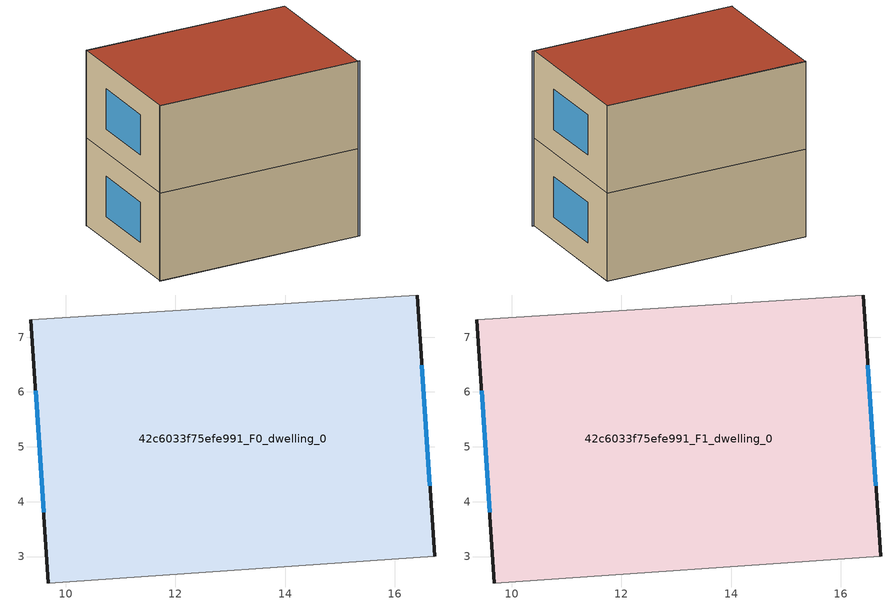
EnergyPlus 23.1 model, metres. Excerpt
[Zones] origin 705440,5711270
42c6033f75efe991_F0_dwelling_0
 floor ground (EU_floor_Construction): 16.41,7.77 16.72,3 9.69,2.52 9.37,7.32 z0
 wall outside (EU_wall_Construction): 9.37,7.32 9.69,2.52 / 16.72,3 16.41,7.77 z0:3
 wall adiabatic (EU_wall_Construction): 16.41,7.77 9.37,7.32 / 9.69,2.52 16.72,3 z0:3
 window (EU_Window_Construction): 9.45,6.02 9.6,3.81 / 16.64,4.29 16.49,6.48 z0.81:2.19
42c6033f75efe991_F1_dwelling_0
 floor to 42c6033f75efe991_F0_dwelling_0 (EU_floor_Construction): 16.41,7.77 16.72,3 9.69,2.52 9.37,7.32 z3
 wall outside (EU_wall_Construction): 9.37,7.32 9.69,2.52 / 16.72,3 16.41,7.77 z3:6
 wall adiabatic (EU_wall_Construction): 16.41,7.77 9.37,7.32 / 9.69,2.52 16.72,3 z3:6
 window (EU_Window_Construction): 9.45,6.02 9.6,3.81 / 16.64,4.29 16.49,6.48 z3.81:5.19
 roof outside (EU_roof_Construction): 16.72,3 16.41,7.77 9.37,7.32 9.69,2.52 z6
shading: 9.68,2.52 16.79,3.01 / 16.41,7.77 9.37,7.3 z0:6
[Building]
EU S2 Campaign: North Axis=0; Terrain=City; Solar Distribution=FullExterior
[Site:Location]
London: Latitude=51.5; Longitude=-0.5; Time Zone=0; Elevation=25
[SizingPeriod:WeatherFileDays]
AnnualSizingPeriod: Begin Month=1; Begin Day of Month=1; End Month=12; End Day of Month=31; Day of Week for Start Day=Monday; Use Weather File Daylight Saving Period=No; Use Weather File Rain and Snow Indicators=No
[MATERIAL]
EU_InternalMass_Material: Roughness=MediumRough; Thickness=0.1; Conductivity=1; Density=1800; Specific Heat=900; Thermal Absorptance=0.9; Solar Absorptance=0.7; Visible Absorptance=0.7
[MATERIAL:NOMASS] Roughness=MediumRough; Thermal Absorptance=0.9; Solar Absorptance=0.7; Visible Absorptance=0.7
Name | Thermal Resistance
EU_wall_NoMass | 0.555556
EU_roof_NoMass | 0.510204
EU_floor_NoMass | 1.68919
[WINDOWMATERIAL:SIMPLEGLAZINGSYSTEM]
EU_Window_SimpleGlazing: UFactor=3.96; Solar Heat Gain Coefficient=0.85; Visible Transmittance=0.85
[CONSTRUCTION]
EU_wall_Construction: EU_wall_NoMass
EU_roof_Construction: EU_roof_NoMass
EU_floor_Construction: EU_floor_NoMass
EU_Window_Construction: EU_Window_SimpleGlazing
EU_InternalMass_Construction: EU_InternalMass_Material
[ZONE] Type=1; Multiplier=1; Ceiling Height=autocalculate; Floor Area=autocalculate; Part of Total Floor Area=Yes
Name | Volume
42c6033f75efe991_F0_dwelling_0 | 101.432
42c6033f75efe991_F1_dwelling_0 | 101.434
[INTERNALMASS] Construction=EU_InternalMass_Construction; Surface Area=33.8112
Name | Zone or ZoneList
42c6033f75efe991_F0_dwelling_0_EU_InternalMass | 42c6033f75efe991_F0_dwelling_0
42c6033f75efe991_F1_dwelling_0_EU_InternalMass | 42c6033f75efe991_F1_dwelling_0
[OTHEREQUIPMENT] Fuel Type=Electricity; Design Level Calculation Method=Watts/Area; Power per Zone Floor Area=1; Fraction Latent=0; Fraction Radiant=0; Fraction Lost=0; Carbon Dioxide Generation Rate=0; EndUse Subcategory=EU_Step8_InternalGains
Name | Zone or ZoneList or Space or SpaceList | Schedule
EU_Step8_InternalGain_42c6033f75efe991_F0_dwelling_0_f000 | 42c6033f75efe991_F0_dwelling_0 | EU_Step8_GainSchedule_42c6033f75efe991_F0_dwelling_0_f000
EU_Step8_InternalGain_42c6033f75efe991_F1_dwelling_0_f000 | 42c6033f75efe991_F1_dwelling_0 | EU_Step8_GainSchedule_42c6033f75efe991_F1_dwelling_0_f000
[ZONEVENTILATION:DESIGNFLOWRATE] Schedule=EU_AlwaysOn; Design Flow Rate Calculation Method=AirChanges/Hour; Air Changes per Hour=0.48; Ventilation Type=Natural; Fan Pressure Rise=0; Fan Total Efficiency=1; Constant Term Coefficient=1; Temperature Term Coefficient=0; Velocity Term Coefficient=0; Velocity Squared Term Coefficient=0; Minimum Indoor Temperature=-100; Maximum Indoor Temperature=100; Delta Temperature=-100; Minimum Outdoor Temperature=-100; Maximum Outdoor Temperature=100; Maximum Wind Speed=40
Name | Zone or ZoneList or Space or SpaceList
EU_ConstantAir_42c6033f75efe991_F0_dwelling_0 | 42c6033f75efe991_F0_dwelling_0
EU_ConstantAir_42c6033f75efe991_F1_dwelling_0 | 42c6033f75efe991_F1_dwelling_0
[HVACTEMPLATE:THERMOSTAT] Constant Heating Setpoint=20; Constant Cooling Setpoint=50
EU_HeatOnly_42c6033f75efe991_F0_dwelling_0; EU_HeatOnly_42c6033f75efe991_F1_dwelling_0
[HVACTEMPLATE:ZONE:IDEALLOADSAIRSYSTEM] System Availability Schedule=EU_AlwaysOn; Maximum Heating Supply Air Temperature=50; Minimum Cooling Supply Air Temperature=13; Maximum Heating Supply Air Humidity Ratio=0.0156; Minimum Cooling Supply Air Humidity Ratio=0.0077; Heating Limit=NoLimit; Cooling Limit=NoLimit; Heating Availability Schedule=EU_AlwaysOn; Cooling Availability Schedule=EU_CoolingOff; Dehumidification Control Type=ConstantSensibleHeatRatio; Cooling Sensible Heat Ratio=0.7; Dehumidification Setpoint=60; Humidification Control Type=None; Humidification Setpoint=30; Outdoor Air Method=None; Outdoor Air Flow Rate per Person=0.00944; Outdoor Air Flow Rate per Zone Floor Area=0; Outdoor Air Flow Rate per Zone=0; Demand Controlled Ventilation Type=None; Outdoor Air Economizer Type=NoEconomizer; Heat Recovery Type=None; Sensible Heat Recovery Effectiveness=0.7; Latent Heat Recovery Effectiveness=0.65
Name | Template Thermostat
42c6033f75efe991_F0_dwelling_0 | EU_HeatOnly_42c6033f75efe991_F0_dwelling_0
42c6033f75efe991_F1_dwelling_0 | EU_HeatOnly_42c6033f75efe991_F1_dwelling_0
[SIZING:ZONE] Zone Cooling Design Supply Air Temperature Input Method=SupplyAirTemperature; Zone Cooling Design Supply Air Temperature=13; Zone Heating Design Supply Air Temperature Input Method=SupplyAirTemperature; Zone Heating Design Supply Air Temperature=50; Zone Cooling Design Supply Air Humidity Ratio=0.008; Zone Heating Design Supply Air Humidity Ratio=0.008; Cooling Design Air Flow Method=DesignDay; Cooling Design Air Flow Rate=0; Cooling Minimum Air Flow per Zone Floor Area=0.000762; Cooling Minimum Air Flow=0; Cooling Minimum Air Flow Fraction=0.2; Heating Design Air Flow Method=DesignDay; Heating Design Air Flow Rate=0; Heating Maximum Air Flow per Zone Floor Area=0.002032; Heating Maximum Air Flow=0.141576; Heating Maximum Air Flow Fraction=0.3; Account for Dedicated Outdoor Air System=No; Dedicated Outdoor Air System Control Strategy=NeutralSupplyAir; Dedicated Outdoor Air Low Setpoint Temperature for Design=autosize; Dedicated Outdoor Air High Setpoint Temperature for Design=autosize; Zone Load Sizing Method=Sensible Load Only No Latent Load; Zone Latent Cooling Design Supply Air Humidity Ratio Input Method=HumidityRatioDifference; Zone Cooling Design Supply Air Humidity Ratio Difference=0.005; Zone Latent Heating Design Supply Air Humidity Ratio Input Method=HumidityRatioDifference; Zone Humidification Design Supply Air Humidity Ratio Difference=0.005
42c6033f75efe991_F0_dwelling_0; 42c6033f75efe991_F1_dwelling_0
[SCHEDULE:CONSTANT]
Name | Hourly Value
EU_AlwaysOn | 1
EU_CoolingOff | 0
[SCHEDULE:FILE] Column Number=1; Rows to Skip at Top=0; Number of Hours of Data=8760; Column Separator=Comma; Interpolate to Timestep=No; Minutes per Item=60; Adjust Schedule for Daylight Savings=Yes
Name | File
EU_Step8_GainSchedule_42c6033f75efe991_F0_dwelling_0_f000 | ../../schedules/42c6033f75efe991/42c6033f75efe991_F0_dwelling_0_f000_gain.csv
EU_Step8_GainSchedule_42c6033f75efe991_F1_dwelling_0_f000 | ../../schedules/42c6033f75efe991/42c6033f75efe991_F1_dwelling_0_f000_gain.csv
